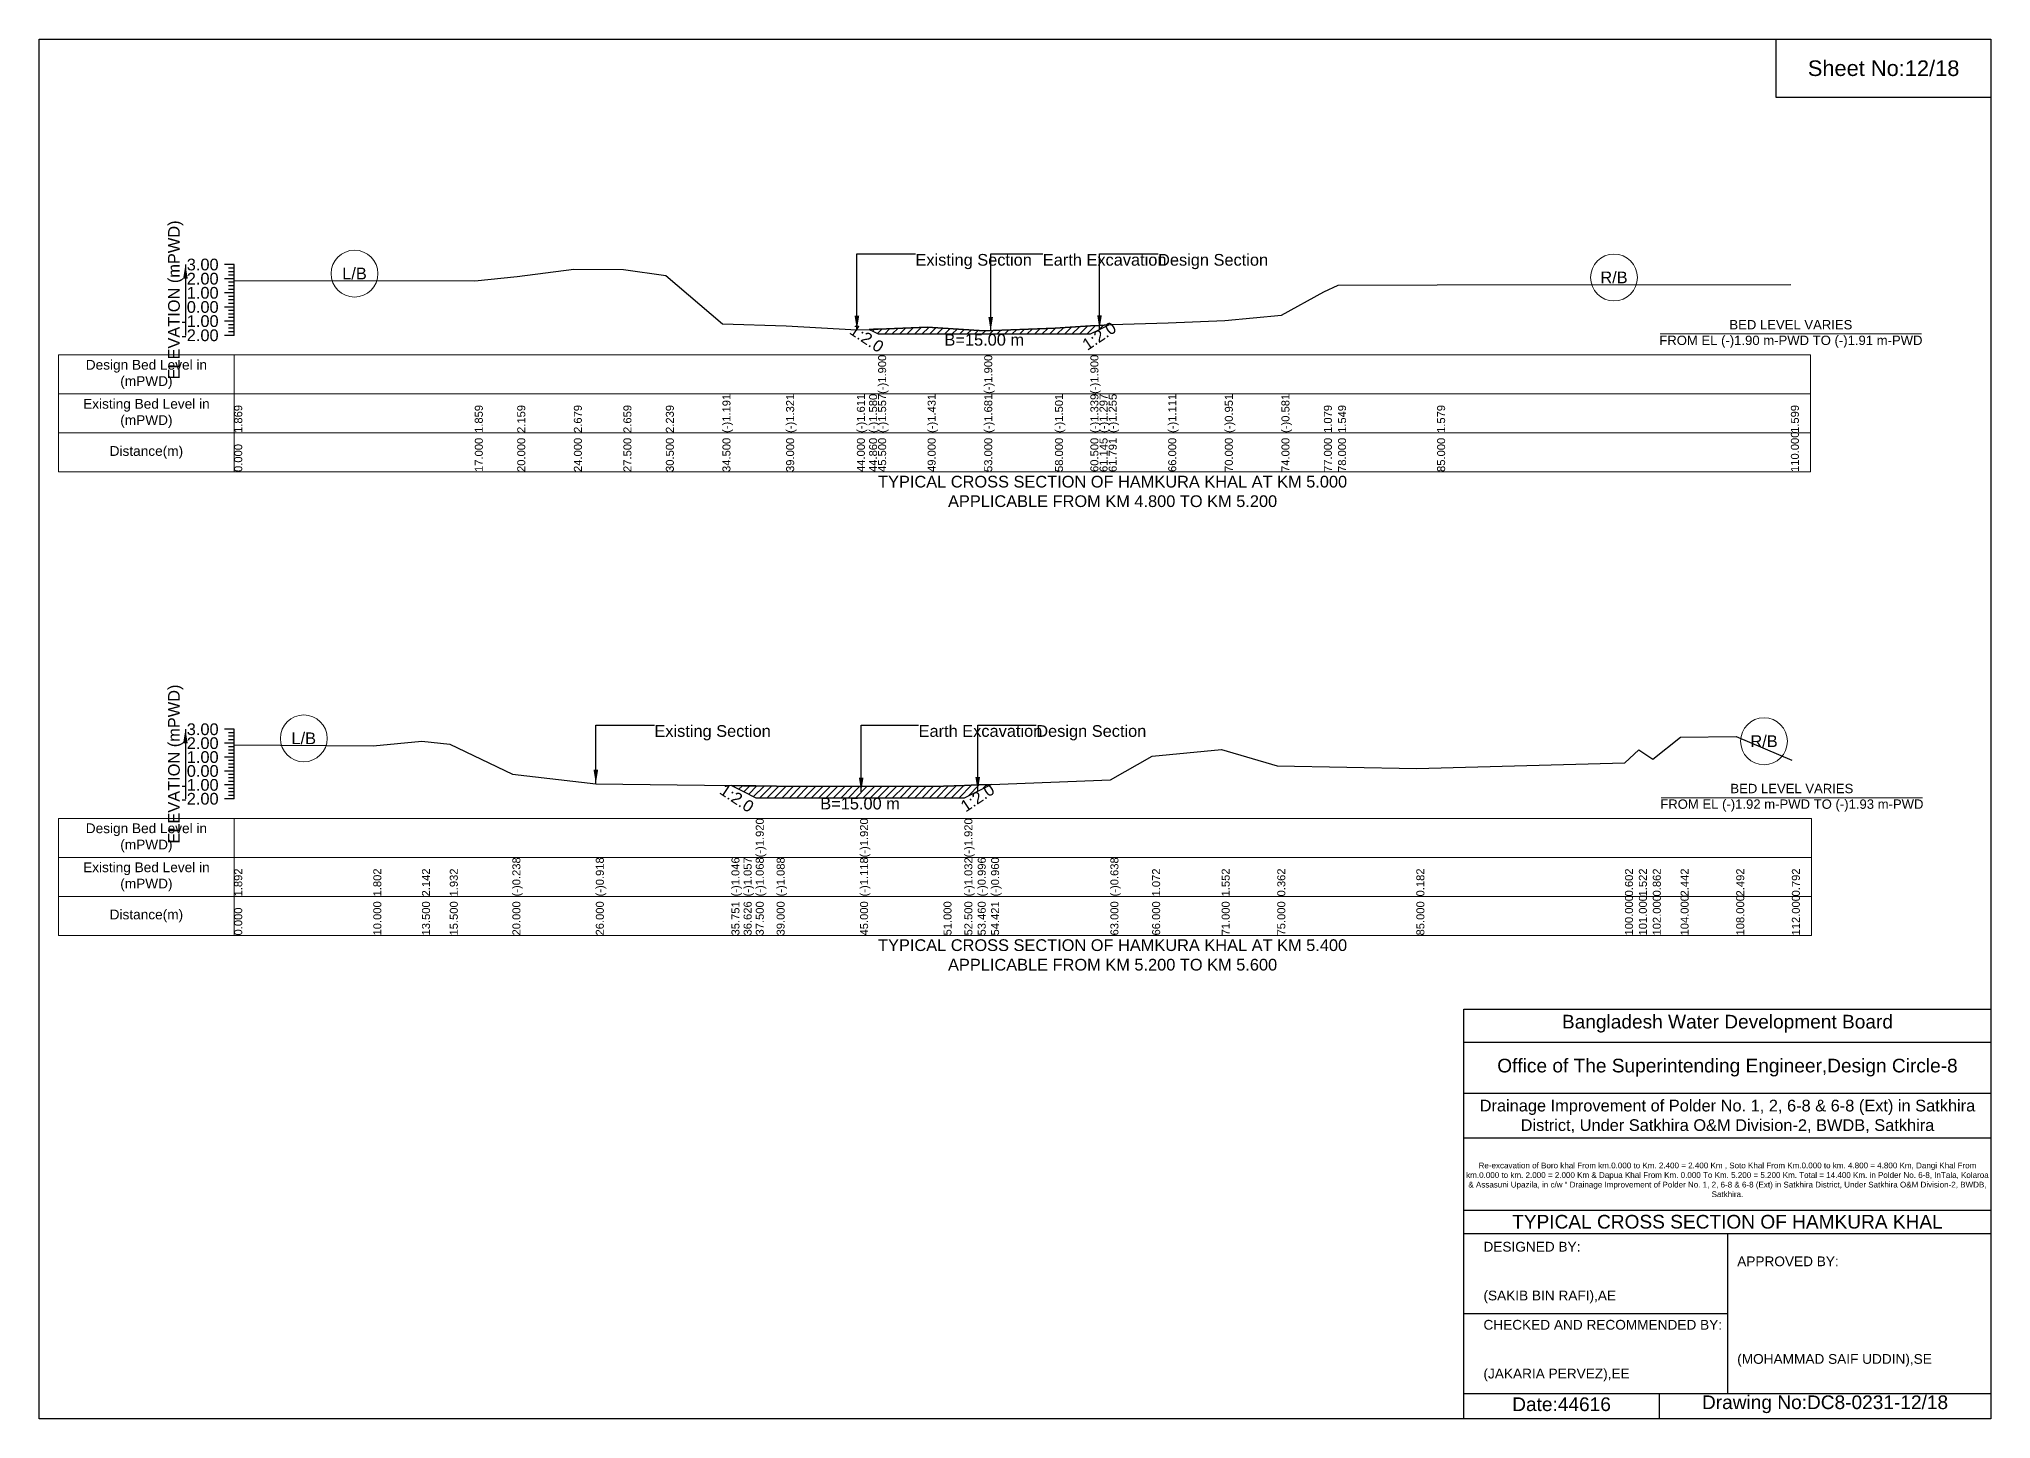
# Model space of a CAD drawing. Header units: inches. Extents: x 91000 to 278000, y -5656 to 20000.
# Drawn here: x 210000 to 218000, y 14344 to 20000 of the extents above; entities that cross this region are included whole.
import ezdxf

# ---------------------------------------------------------------- set-up
doc = ezdxf.new("R2010")
doc.units = ezdxf.units.IN
doc.header["$LTSCALE"] = 7
doc.header["$MEASUREMENT"] = 0
for name, color, linetype, lineweight in [('Cross section Data Border', 7, 'Continuous', 9), ('Cross Section Labels', 7, 'Continuous', 9), ('Existing_Bed_Level for Xsection', 7, 'Continuous', 25)]:
    doc.layers.add(name, color=color, linetype=linetype, lineweight=lineweight)
doc.styles.get("Standard").update_dxf_attribs({"font": 'arial.ttf'})
doc.dimstyles.get("Standard").update_dxf_attribs({"dimtxt": 0.18, "dimasz": 0.18, "dimexe": 0.18, "dimexo": 0.0625, "dimgap": 0.09, "dimtad": 0, "dimtih": 1, "dimtoh": 1, "dimdec": 4, "dimzin": 0, "dimdsep": 46, "dimtxsty": 'Standard', "dimcen": 0.09, "dimadec": 0, "dimazin": 0, "dimtfac": 1, "dimtdec": 4, "dimtofl": 0, "dimtmove": 0, "dimatfit": 3, "dimfxl": 1, "dimtolj": 1, "dimtzin": 0, "dimarcsym": 0})

msp = doc.modelspace()

# ---------------------------------------------------------------- hatches: boundary and pattern name
at = {"layer": 'Existing_Bed_Level for Xsection'}
h = msp.add_hatch(dxfattribs=at)
h.set_pattern_fill('ANSI31', color=256, scale=174, style=0)
h.paths.add_polyline_path([(213401.9, 18809.9), (213420.4, 18800.6), (213439, 18791.3), (213642, 18791.3), (213874, 18791.3), (214164, 18791.3), (214309, 18791.3), (214346.4, 18810), (214383.9, 18828.7), (214346.4, 18826.3), (214309, 18823.9), (214164, 18814.4), (213874, 18804), (213642, 18818.5), (213439, 18811.2), (213420.4, 18810.5)])
h = msp.add_hatch(dxfattribs=at)
h.set_pattern_fill('ANSI31', color=256, scale=171, style=0)
h.paths.add_polyline_path([(212837.8, 16940.1), (212887.7, 16915.2), (212937.5, 16890.3), (213023, 16890.3), (213365, 16890.3), (213707, 16890.3), (213792.5, 16890.3), (213847.2, 16917.7), (213902, 16945), (213847.2, 16943), (213792.5, 16940.9), (213707, 16937.7), (213365, 16936), (213023, 16937.7), (212937.5, 16938.8), (212887.7, 16939.5)])

# ---------------------------------------------------------------- linework, layer by layer
for points in [[(210000, 20000), (218000, 20000), (218000, 14344), (210000, 14344)], [(217120, 20000), (218000, 20000), (218000, 19760), (217120, 19760)]]:
    msp.add_lwpolyline(points, close=True)
for points in [[(215840, 14344), (215840, 16024), (218000, 16024)], [(215840, 15888), (218000, 15888)], [(215840, 15680), (218000, 15680)], [(215840, 15496), (218000, 15496)], [(215840, 15200), (218000, 15200)], [(215840, 15104), (218000, 15104)], [(216920, 15104), (216920, 14448)], [(215840, 14776), (216920, 14776)], [(215840, 14448), (218000, 14448)], [(216640, 14448), (216640, 14344)]]:
    msp.add_lwpolyline(points)
at = {"layer": 'Cross section Data Border'}
for points in [[(210080, 18705.5), (217260, 18705.5), (217260, 18225.5), (210080, 18225.5)], [(210080, 16805.7), (217264, 16805.7), (217264, 16325.7), (210080, 16325.7)]]:
    msp.add_lwpolyline(points, close=True, dxfattribs=at)
for points in [[(210800, 18705.5), (210800, 18225.5)], [(210080, 18545.5), (217260, 18545.5)], [(210080, 18385.5), (217260, 18385.5)], [(210800, 16805.7), (210800, 16325.7)], [(210080, 16645.7), (217264, 16645.7)], [(210080, 16485.7), (217264, 16485.7)]]:
    msp.add_lwpolyline(points, dxfattribs=at)
at = {"layer": 'Cross Section Labels'}
for points in [[(216644.2, 18791.3), (217715.8, 18791.3)], [(216648.2, 16890.3), (217719.8, 16890.3)]]:
    msp.add_lwpolyline(points, dxfattribs=at)
for centre in [(211293, 19038.6), (216455, 19022.7), (211085, 17133.5), (217070, 17121.8)]:
    msp.add_circle(centre, 96, dxfattribs=at)
at = {"layer": 'Existing_Bed_Level for Xsection'}
for points in [[(210800, 19075.5), (210760, 19075.5)], [(210800, 19061), (210776, 19061)], [(210800, 19046.5), (210776, 19046.5)], [(210800, 18785.5), (210800, 18843.5), (210800, 18901.5), (210800, 18959.5), (210800, 19017.5), (210800, 19075.5)], [(210800, 19009.9), (211786, 19009.3), (211960, 19026.7), (212192, 19056.9), (212395, 19055.7), (212569, 19031.4), (212801, 18832.4), (213062, 18824.9), (213352, 18808.1), (213401.9, 18809.9), (213420.4, 18810.5), (213439, 18811.2), (213439, 18811.2), (213642, 18818.5), (213874, 18804), (213874, 18804), (214164, 18814.4), (214309, 18823.9), (214309, 18823.9), (214346.4, 18826.3), (214383.9, 18828.7), (214396, 18829.5), (214628, 18837.1), (214860, 18846.3), (215092, 18867.8), (215266, 18964.1), (215324, 18991.3), (215730, 18993.1), (217180, 18994.2)], [(210800, 19017.5), (210760, 19017.5)], [(210800, 19032), (210776, 19032)], [(210800, 19003), (210776, 19003)], [(210800, 18988.5), (210776, 18988.5)], [(210800, 18974), (210776, 18974)], [(210800, 18959.5), (210760, 18959.5)], [(210800, 18901.5), (210760, 18901.5)], [(210800, 18945), (210776, 18945)], [(210800, 18930.5), (210776, 18930.5)], [(210800, 18916), (210776, 18916)], [(210800, 18887), (210776, 18887)], [(210800, 18843.5), (210760, 18843.5)], [(210800, 18872.5), (210776, 18872.5)], [(210800, 18858), (210776, 18858)], [(210800, 18829), (210776, 18829)], [(210800, 18814.5), (210776, 18814.5)], [(210800, 18785.5), (210760, 18785.5)], [(210800, 18800), (210776, 18800)], [(210800, 17170.7), (210760, 17170.7)], [(210800, 17156.5), (210776, 17156.5)], [(210800, 17142.2), (210776, 17142.2)], [(210800, 17128), (210776, 17128)], [(210800, 16885.7), (210800, 16942.7), (210800, 16999.7), (210800, 17056.7), (210800, 17113.7), (210800, 17170.7)], [(210800, 17107.6), (211370, 17102.4), (211569.5, 17121.8), (211683.5, 17109.8), (211940, 16986.2), (212282, 16947.4), (212837.8, 16940.1), (212887.7, 16939.5), (212937.5, 16938.8), (212937.5, 16938.8), (213023, 16937.7), (213365, 16936), (213365, 16936), (213707, 16937.7), (213792.5, 16940.9), (213792.5, 16940.9), (213847.2, 16943), (213902, 16945), (214391, 16963.4), (214562, 17060.8), (214847, 17088.2), (215075, 17020.4), (215645, 17010.1), (216500, 17034), (216557, 17086.5), (216614, 17048.9), (216728, 17138.9), (216956, 17141.8), (217184, 17044.9)], [(210800, 17113.7), (210760, 17113.7)], [(210800, 17056.7), (210760, 17056.7)], [(210800, 17099.5), (210776, 17099.5)], [(210800, 17085.2), (210776, 17085.2)], [(210800, 17071), (210776, 17071)], [(210800, 17042.5), (210776, 17042.5)], [(210800, 16999.7), (210760, 16999.7)], [(210800, 17028.2), (210776, 17028.2)], [(210800, 17014), (210776, 17014)], [(210800, 16985.5), (210776, 16985.5)], [(210800, 16971.2), (210776, 16971.2)], [(210800, 16942.7), (210760, 16942.7)], [(210800, 16885.7), (210760, 16885.7)], [(210800, 16957), (210776, 16957)], [(210800, 16928.5), (210776, 16928.5)], [(210800, 16914.2), (210776, 16914.2)], [(210800, 16900), (210776, 16900)]]:
    msp.add_lwpolyline(points, dxfattribs=at)
for points in [[(213401.9, 18809.9), (213420.4, 18800.6), (213439, 18791.3), (213439, 18791.3), (213642, 18791.3), (213874, 18791.3), (213874, 18791.3), (214164, 18791.3), (214309, 18791.3), (214309, 18791.3), (214346.4, 18810), (214383.9, 18828.7), (214346.4, 18826.3), (214309, 18823.9), (214309, 18823.9), (214164, 18814.4), (213874, 18804), (213874, 18804), (213642, 18818.5), (213439, 18811.2), (213439, 18811.2), (213420.4, 18810.5)], [(212837.8, 16940.1), (212837.8, 16940.1), (212887.7, 16915.2), (212937.5, 16890.3), (212937.5, 16890.3), (213023, 16890.3), (213365, 16890.3), (213365, 16890.3), (213707, 16890.3), (213792.5, 16890.3), (213792.5, 16890.3), (213847.2, 16917.7), (213902, 16945), (213847.2, 16943), (213792.5, 16940.9), (213792.5, 16940.9), (213707, 16937.7), (213365, 16936), (213365, 16936), (213023, 16937.7), (212937.5, 16938.8), (212937.5, 16938.8), (212887.7, 16939.5), (212837.8, 16940.1)]]:
    msp.add_lwpolyline(points, close=True, dxfattribs=at)

# ---------------------------------------------------------------- texts
at = {"attachment_point": 5}
for s, insert, char_height in [('Sheet No:12/18', (217560, 19880), 64), ('Bangladesh Water Development Board', (216920, 15964), 56), ('Office of The Superintending Engineer,Design Circle-8', (216920, 15784), 56)]:
    msp.add_mtext(s, dxfattribs=dict(at, insert=insert, char_height=char_height))
for s, insert, char_height, width, attachment_point in [('Drainage Improvement of Polder No. 1, 2, 6-8 & 6-8 (Ext) in Satkhira District, Under Satkhira O&M Division-2, BWDB, Satkhira', (216920, 15584), 48, 2240, 5), ('Re-excavation of Boro khal From km.0.000 to Km. 2.400 = 2.400 Km , Soto Khal From Km.0.000 to km. 4.800 = 4.800 Km, Dangi Khal From km.0.000 to km. 2.000 = 2.000 Km & Dapua Khal From Km. 0.000 To Km. 5.200 = 5.200 Km. Total = 14.400 Km. in Polder No. 6-8, InTala, Kolaroa & Assasuni Upazila, in c/w “ Drainage Improvement of Polder No. 1, 2, 6-8 & 6-8 (Ext) in Satkhira District, Under Satkhira O&M Division-2, BWDB, Satkhira.', (216920, 15324), 23.565, 2160, 5), ('TYPICAL CROSS SECTION OF HAMKURA KHAL', (216920, 15152), 56, 2240, 5), ('DESIGNED BY:^J^J^J(SAKIB BIN RAFI),AE', (215920, 14944), 40, 1120, 4), ('APPROVED BY:^J^J^J^J^J^J(MOHAMMAD SAIF UDDIN),SE', (216960, 14784), 40, 1120, 4), ('CHECKED AND RECOMMENDED BY:^J^J^J(JAKARIA PERVEZ),EE', (215920, 14624), 40, 1120, 4), ('Date:44616', (216240, 14404), 56, 1120, 5), ('Drawing No:DC8-0231-12/18', (217320, 14404), 56, 1760, 5)]:
    msp.add_mtext(s, dxfattribs=dict(insert=insert, char_height=char_height, width=width, attachment_point=attachment_point))
at = {"layer": 'Cross section Data Border', "char_height": 40, "width": 640, "attachment_point": 5}
for s, insert in [('Design Bed Level in (mPWD)', (210440, 18625.5)), ('Existing Bed Level in (mPWD)', (210440, 18465.5)), ('Distance(m)', (210440, 18305.5)), ('Design Bed Level in (mPWD)', (210440, 16725.7)), ('Existing Bed Level in (mPWD)', (210440, 16565.7)), ('Distance(m)', (210440, 16405.7))]:
    msp.add_mtext(s, dxfattribs=dict(at, insert=insert))
at = {"layer": 'Cross Section Labels'}
for s, insert, char_height, attachment_point in [('Existing Section', (213592, 19119), 48, 1), ('Earth Excavation', (214114, 19119), 48, 1), ('Design Section', (214586.4, 19119), 48, 1), ('L/B', (211293, 19038.6), 48, 5), ('R/B', (216455, 19022.7), 48, 5), ('BED LEVEL VARIES ^JFROM EL (-)1.90 m-PWD TO (-)1.91 m-PWD', (217180, 18791.3), 38.4, 5), ('B=15.00 m', (213874, 18791.3), 48, 2), ('TYPICAL CROSS SECTION OF HAMKURA KHAL AT KM 5.000^JAPPLICABLE FROM KM 4.800 TO KM 5.200', (214400, 18145.5), 48, 5), ('L/B', (211085, 17133.5), 48, 5), ('Existing Section', (212522, 17187.8), 48, 1), ('Earth Excavation', (213605, 17187.8), 48, 1), ('Design Section', (214087.2, 17187.8), 48, 1), ('R/B', (217070, 17121.8), 48, 5), ('B=15.00 m', (213365, 16890.3), 48, 2), ('BED LEVEL VARIES ^JFROM EL (-)1.92 m-PWD TO (-)1.93 m-PWD', (217184, 16890.3), 38.4, 5), ('TYPICAL CROSS SECTION OF HAMKURA KHAL AT KM 5.400^JAPPLICABLE FROM KM 5.200 TO KM 5.600', (214400, 16245.7), 48, 5)]:
    msp.add_mtext(s, dxfattribs=dict(at, insert=insert, char_height=char_height, attachment_point=attachment_point))
at = {"layer": 'Cross Section Labels', "char_height": 48, "attachment_point": 2}
for insert, rotation in [((213405.9, 18793.3), 326.30993), ((214331.9, 18802.8), 33.69007), ((212873.4, 16908.1), 326.30993), ((213833, 16910.5), 33.69007)]:
    msp.add_mtext('1:2.0', dxfattribs=dict(at, insert=insert, rotation=rotation))
at = {"layer": 'Existing_Bed_Level for Xsection', "rotation": 90}
for s, insert, char_height, attachment_point in [('ELEVATION (mPWD)', (210560, 18930.5), 48, 5), ('(-)1.900', (213439, 18545.5), 32.8, 1), ('(-)1.900', (213874, 18545.5), 32.8, 1), ('(-)1.900', (214309, 18545.5), 32.8, 1), ('1.869', (210800, 18385.5), 32.8, 1), ('1.859', (211786, 18385.5), 32.8, 1), ('2.159', (211960, 18385.5), 32.8, 1), ('2.679', (212192, 18385.5), 32.8, 1), ('2.659', (212395, 18385.5), 32.8, 1), ('2.239', (212569, 18385.5), 32.8, 1), ('(-)1.191', (212801, 18385.5), 32.8, 1), ('(-)1.321', (213062, 18385.5), 32.8, 1), ('(-)1.611', (213352, 18385.5), 32.8, 1), ('(-)1.580', (213401.9, 18385.5), 32.8, 1), ('(-)1.557', (213439, 18385.5), 32.8, 1), ('(-)1.431', (213642, 18385.5), 32.8, 1), ('(-)1.681', (213874, 18385.5), 32.8, 1), ('(-)1.501', (214164, 18385.5), 32.8, 1), ('(-)1.339', (214309, 18385.5), 32.8, 1), ('(-)1.297', (214346.4, 18385.5), 32.8, 1), ('(-)1.255', (214383.9, 18385.5), 32.8, 1), ('(-)1.111', (214628, 18385.5), 32.8, 1), ('(-)0.951', (214860, 18385.5), 32.8, 1), ('(-)0.581', (215092, 18385.5), 32.8, 1), ('1.079', (215266, 18385.5), 32.8, 1), ('1.549', (215324, 18385.5), 32.8, 1), ('1.579', (215730, 18385.5), 32.8, 1), ('1.599', (217180, 18385.5), 32.8, 1), ('0.000', (210800, 18225.5), 32.8, 1), ('17.000', (211786, 18225.5), 32.8, 1), ('20.000', (211960, 18225.5), 32.8, 1), ('24.000', (212192, 18225.5), 32.8, 1), ('27.500', (212395, 18225.5), 32.8, 1), ('30.500', (212569, 18225.5), 32.8, 1), ('34.500', (212801, 18225.5), 32.8, 1), ('39.000', (213062, 18225.5), 32.8, 1), ('44.000', (213352, 18225.5), 32.8, 1), ('44.860', (213401.9, 18225.5), 32.8, 1), ('45.500', (213439, 18225.5), 32.8, 1), ('49.000', (213642, 18225.5), 32.8, 1), ('53.000', (213874, 18225.5), 32.8, 1), ('58.000', (214164, 18225.5), 32.8, 1), ('60.500', (214309, 18225.5), 32.8, 1), ('61.145', (214346.4, 18225.5), 32.8, 1), ('61.791', (214383.9, 18225.5), 32.8, 1), ('66.000', (214628, 18225.5), 32.8, 1), ('70.000', (214860, 18225.5), 32.8, 1), ('74.000', (215092, 18225.5), 32.8, 1), ('77.000', (215266, 18225.5), 32.8, 1), ('78.000', (215324, 18225.5), 32.8, 1), ('85.000', (215730, 18225.5), 32.8, 1), ('110.000', (217180, 18225.5), 32.8, 1), ('ELEVATION (mPWD)', (210560, 17028.2), 48, 5), ('(-)1.920', (212937.5, 16645.7), 32.8, 1), ('(-)1.920', (213365, 16645.7), 32.8, 1), ('(-)1.920', (213792.5, 16645.7), 32.8, 1), ('(-)0.238', (211940, 16485.7), 32.8, 1), ('(-)0.918', (212282, 16485.7), 32.8, 1), ('(-)1.046', (212837.8, 16485.7), 32.8, 1), ('(-)1.057', (212887.7, 16485.7), 32.8, 1), ('(-)1.068', (212937.5, 16485.7), 32.8, 1), ('(-)1.088', (213023, 16485.7), 32.8, 1), ('(-)1.118', (213365, 16485.7), 32.8, 1), ('(-)1.032', (213792.5, 16485.7), 32.8, 1), ('(-)0.996', (213847.2, 16485.7), 32.8, 1), ('(-)0.960', (213902, 16485.7), 32.8, 1), ('(-)0.638', (214391, 16485.7), 32.8, 1), ('1.892', (210800, 16485.7), 32.8, 1), ('1.802', (211370, 16485.7), 32.8, 1), ('2.142', (211569.5, 16485.7), 32.8, 1), ('1.932', (211683.5, 16485.7), 32.8, 1), ('1.072', (214562, 16485.7), 32.8, 1), ('1.552', (214847, 16485.7), 32.8, 1), ('0.362', (215075, 16485.7), 32.8, 1), ('0.182', (215645, 16485.7), 32.8, 1), ('0.602', (216500, 16485.7), 32.8, 1), ('1.522', (216557, 16485.7), 32.8, 1), ('0.862', (216614, 16485.7), 32.8, 1), ('2.442', (216728, 16485.7), 32.8, 1), ('2.492', (216956, 16485.7), 32.8, 1), ('0.792', (217184, 16485.7), 32.8, 1), ('100.000', (216500, 16325.7), 32.8, 1), ('101.000', (216557, 16325.7), 32.8, 1), ('102.000', (216614, 16325.7), 32.8, 1), ('104.000', (216728, 16325.7), 32.8, 1), ('108.000', (216956, 16325.7), 32.8, 1), ('112.000', (217184, 16325.7), 32.8, 1), ('0.000', (210800, 16325.7), 32.8, 1), ('10.000', (211370, 16325.7), 32.8, 1), ('13.500', (211569.5, 16325.7), 32.8, 1), ('15.500', (211683.5, 16325.7), 32.8, 1), ('20.000', (211940, 16325.7), 32.8, 1), ('26.000', (212282, 16325.7), 32.8, 1), ('35.751', (212837.8, 16325.7), 32.8, 1), ('36.626', (212887.7, 16325.7), 32.8, 1), ('37.500', (212937.5, 16325.7), 32.8, 1), ('39.000', (213023, 16325.7), 32.8, 1), ('45.000', (213365, 16325.7), 32.8, 1), ('51.000', (213707, 16325.7), 32.8, 1), ('52.500', (213792.5, 16325.7), 32.8, 1), ('53.460', (213847.2, 16325.7), 32.8, 1), ('54.421', (213902, 16325.7), 32.8, 1), ('63.000', (214391, 16325.7), 32.8, 1), ('66.000', (214562, 16325.7), 32.8, 1), ('71.000', (214847, 16325.7), 32.8, 1), ('75.000', (215075, 16325.7), 32.8, 1), ('85.000', (215645, 16325.7), 32.8, 1)]:
    msp.add_mtext(s, dxfattribs=dict(at, insert=insert, char_height=char_height, attachment_point=attachment_point))
at = {"layer": 'Existing_Bed_Level for Xsection', "char_height": 48, "attachment_point": 6}
for s, insert in [('3.00', (210736, 19075.5)), ('2.00', (210736, 19017.5)), ('1.00', (210736, 18959.5)), ('0.00', (210736, 18901.5)), ('-1.00', (210736, 18843.5)), ('-2.00', (210736, 18785.5)), ('3.00', (210736, 17170.7)), ('2.00', (210736, 17113.7)), ('1.00', (210736, 17056.7)), ('-1.00', (210736, 16942.7)), ('0.00', (210736, 16999.7)), ('-2.00', (210736, 16885.7))]:
    msp.add_mtext(s, dxfattribs=dict(at, insert=insert))

# ---------------------------------------------------------------- leaders
at = {"layer": 'Cross Section Labels', "annotation_type": 0, "has_hookline": 1, "hookline_direction": 0}
for points, text_width in [([(213352, 18808.1), (213352, 19119), (213591.9, 19119)], 467.2), ([(213900.3, 18803.3), (213900.3, 19119), (214113.9, 19119)], 497), ([(214346.4, 18810), (214346.4, 19119), (214586.3, 19119)], 441.2), ([(212282, 16947.4), (212282, 17187.8), (212521.9, 17187.8)], 467.2), ([(213369.6, 16915), (213369.6, 17187.8), (213604.9, 17187.8)], 497), ([(213847.2, 16917.7), (213847.2, 17187.8), (214087.1, 17187.8)], 441.2)]:
    msp.add_leader(points, dimstyle='Standard', override={"dimasz": 57.6}, dxfattribs=dict(at, text_width=text_width))
at = {"layer": 'Existing_Bed_Level for Xsection'}
for points in [[(210600, 19075.5), (210600, 18785.5)], [(210600, 17170.7), (210600, 16885.7)]]:
    msp.add_leader(points, dimstyle='Standard', override={"dimasz": 57.6}, dxfattribs=at)

doc.saveas('drawing.dxf')
